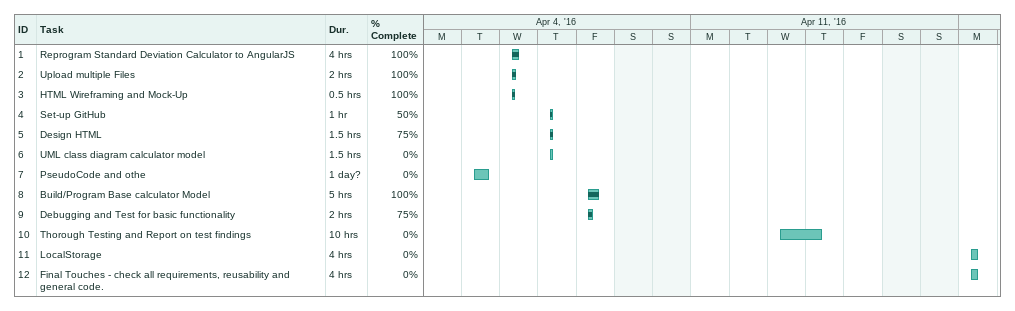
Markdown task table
| ID | Task | Duration | Start | Finish | % complete |
|---|---|---|---|---|---|
| 1 | Reprogram Standard Deviation Calculator to AngularJS | 4h | 2016-04-06 | 2016-04-06 | 100 |
| 2 | Upload multiple Files | 2h | 2016-04-06 | 2016-04-06 | 100 |
| 3 | HTML Wireframing and Mock-Up | 0.5h | 2016-04-06 | 2016-04-06 | 100 |
| 4 | Set-up GitHub | 1h | 2016-04-07 | 2016-04-07 | 50 |
| 5 | Design HTML | 1.5h | 2016-04-07 | 2016-04-07 | 75 |
| 6 | UML class diagram calculator model | 1.5h | 2016-04-07 | 2016-04-07 | 0 |
| 7 | PseudoCode and othe | 1d? | 2016-04-05 | 2016-04-05 | 0 |
| 8 | Build/Program Base calculator Model | 5h | 2016-04-08 | 2016-04-08 | 100 |
| 9 | Debugging and Test for basic functionality | 2h | 2016-04-08 | 2016-04-08 | 75 |
| 10 | Thorough Testing and Report on test findings | 10h | 2016-04-13 | 2016-04-14 | 0 |
| 11 | LocalStorage | 4h | 2016-04-18 | 2016-04-18 | 0 |
| 12 | Final Touches - check all requirements, reusability and general code. | 4h | 2016-04-18 | 2016-04-18 | 0 |
